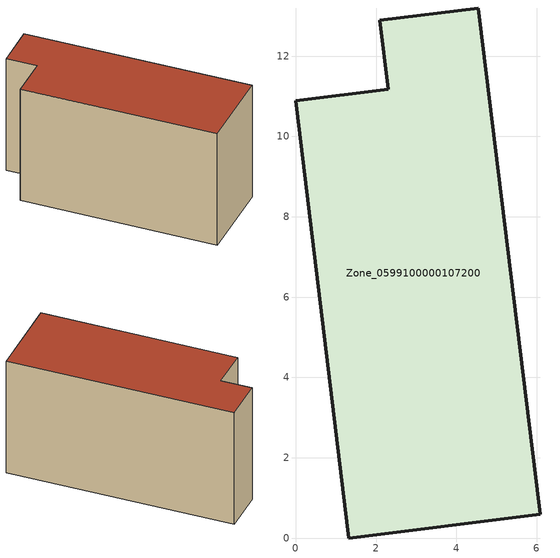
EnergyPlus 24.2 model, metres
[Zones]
Zone_0599100000107200
 floor ground (C_G): 6.09,0.59 1.32,0 0,10.89 2.31,11.18 2.09,12.9 4.54,13.2 z0
 wall outside (C_F): 1.32,0 6.09,0.59 4.54,13.2 2.09,12.9 2.31,11.18 0,10.89 1.32,0 z0:6.94
 roof outside (C_R): 2.09,12.9 2.31,11.18 0,10.89 1.32,0 6.09,0.59 4.54,13.2 z6.94
[BUILDING]
Pand.0599100000107200: North Axis=0; Terrain=City; Loads Convergence Tolerance Value=0.04; Temperature Convergence Tolerance Value=0.4; Solar Distribution=FullExterior; Maximum Number of Warmup Days=25; Minimum Number of Warmup Days=1
[Site:Location]
Rotterdam.The.Hague.AP_ZH_NLD Design_Conditions: Latitude=51.96; Longitude=4.45; Time Zone=1; Elevation=-4.5
[SITE:GROUNDTEMPERATURE:BUILDINGSURFACE]
18, 18, 18, 18, 18, 18, 18, 18, 18, 18, 18, 18
[MATERIAL] Thermal Absorptance=0.9; Solar Absorptance=0.7; Visible Absorptance=0.7
Name | Roughness | Thickness | Conductivity | Density | Specific Heat
G.TI.1992-2005 | MediumSmooth | 0.15 | 0.06 | 540 | 1210
F.TI.1992-2005 | Rough | 0.3 | 0.12 | 1920 | 840
R.TI.1992-2005 | MediumRough | 0.2 | 0.08 | 1500 | 1000
[CONSTRUCTION]
C_G: G.TI.1992-2005
C_F: F.TI.1992-2005
C_R: R.TI.1992-2005
[ZONE]
Zone_0599100000107200: Type=1; Multiplier=1; Ceiling Height=Autocalculate; Volume=Autocalculate; Floor Area=autocalculate; Part of Total Floor Area=Yes
[ZONEINFILTRATION:DESIGNFLOWRATE]
Infil_Zone_0599100000107200: Zone or ZoneList or Space or SpaceList=Zone_0599100000107200; Schedule=AlwaysOn; Design Flow Rate Calculation Method=Flow/Area; Flow Rate per Floor Area=0.0015; Constant Term Coefficient=1; Temperature Term Coefficient=0; Velocity Term Coefficient=0; Velocity Squared Term Coefficient=0
[HVACTEMPLATE:ZONE:IDEALLOADSAIRSYSTEM]
Zone_0599100000107200: Maximum Heating Supply Air Temperature=50; Minimum Cooling Supply Air Temperature=13; Maximum Heating Supply Air Humidity Ratio=0.0156; Minimum Cooling Supply Air Humidity Ratio=0.0077; Heating Limit=NoLimit; Cooling Limit=NoLimit; Dehumidification Control Type=ConstantSensibleHeatRatio; Cooling Sensible Heat Ratio=0.7; Dehumidification Setpoint=60; Humidification Control Type=None; Humidification Setpoint=30; Outdoor Air Method=None; Outdoor Air Flow Rate per Person=0.00944; Outdoor Air Flow Rate per Zone Floor Area=0; Outdoor Air Flow Rate per Zone=0; Demand Controlled Ventilation Type=None; Outdoor Air Economizer Type=NoEconomizer; Heat Recovery Type=None; Sensible Heat Recovery Effectiveness=0.7; Latent Heat Recovery Effectiveness=0.65
[ZONECONTROL:THERMOSTAT]
ThermostatControl_Zone_0599100000107200: Zone or ZoneList=Zone_0599100000107200; Control Type Schedule=DualSetpointControlType; Control 1=Thermostat_Zone_0599100000107200; Temperature Difference Between Cutout And Setpoint=0
[THERMOSTATSETPOINT:DUALSETPOINT]
Thermostat_Zone_0599100000107200: Heating Setpoint Temperature Schedule=HeatingSetpoint_Zone_0599100000107200; Cooling Setpoint Temperature Schedule=CoolingSetpoint_Zone_0599100000107200
[SCHEDULE:COMPACT]
HeatingSetpoint_Zone_0599100000107200: Through: 12/31, For: AllDays, Until: 24:00, 21
CoolingSetpoint_Zone_0599100000107200: Through: 12/31, For: AllDays, Until: 24:00, 24
DualSetpointControlType: Through: 12/31, For: AllDays, Until: 24:00, 4
AlwaysOn: Through: 12/31, For: AllDays, Until: 24:00, 1
